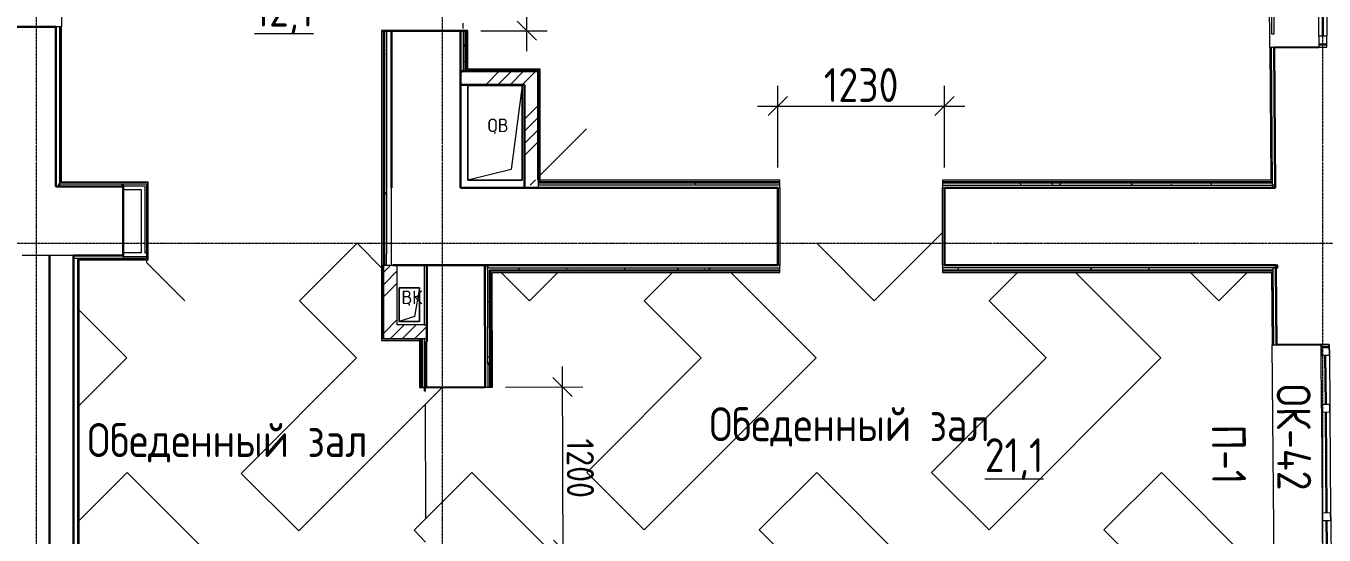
# Model space of a CAD drawing. Header units: millimetres. Extents: x 504091 to 2165846, y 135022 to 442887.
# Drawn here: x 1445923 to 1455509, y 322914 to 326668 of the extents above; entities that cross this region are included whole.
import ezdxf

# ---------------------------------------------------------------- set-up
doc = ezdxf.new("R2010")
doc.units = ezdxf.units.MM
doc.linetypes.add('ADSK_Линия сетки', pattern=[25, 20, -2.5, 0, -2.5])
doc.linetypes.add('осеваяX2', pattern=[4, 2.5, -0.5, 0.5, -0.5])
doc.layers.get('Defpoints').update_dxf_attribs({"color": 255})
for name, color, linetype, lineweight in [('_ Окна', 7, 'Continuous', 30), ('Аннотация', 7, 'Continuous', 9), ('Марки окон', 7, 'Continuous', 20), ('Марки помещений', 7, 'Continuous', 20), ('Обобщенные модели', 7, 'Continuous', 18), ('Окна', 7, 'Continuous', 18), ('Оси', 165, 'осеваяX2', 13), ('Перекрытие', 7, 'Continuous', 18), ('размеры', 7, 'Continuous', 9), ('Стены внутренние', 7, 'Continuous', 18), ('Стены наружные', 7, 'Continuous', 18), ('Стены несущие', 7, 'Continuous', 30), ('Стены отделка', 7, 'Continuous', 30), ('Стены штриховка', 7, 'Continuous', 18)]:
    doc.layers.add(name, color=color, linetype=linetype, lineweight=lineweight)
doc.layers.add('Линии', color=7, linetype='Continuous', lineweight=9, true_color=0x00a600)
doc.styles.add('GOST Common_1', font='GOST_Common.ttf', dxfattribs={"width": 0.9, "height": 250})
doc.styles.add('GOST Common_2', font='GOST_Common.ttf', dxfattribs={"width": 0.9, "height": 200})
doc.styles.add('GOST Common_4', font='GOST_Common.ttf', dxfattribs={"width": 0.9, "height": 200})
doc.styles.add('GOST Common_5', font='GOST_Common.ttf', dxfattribs={"height": 250})
doc.dimstyles.new('ADSK_Основной_2_5_мм', dxfattribs={"dimscale": 304.8, "dimtxt": 251.428749, "dimasz": 0.463911, "dimexe": 0.492126, "dimexo": 0.492126, "dimgap": 0.098425, "dimtad": 1, "dimdec": 3, "dimrnd": 0.001, "dimdsep": 46, "dimtxsty": 'GOST Common_1', "dimblk1": 'OBLIQUE', "dimblk2": 'OBLIQUE', "dimsah": 1, "dimcen": 0.09, "dimdle": 0.492126, "dimazin": 2, "dimtfac": 1, "dimtdec": 4, "dimtix": 1, "dimtmove": 0, "dimatfit": 3, "dimfxl": 0, "dimtvp": 1, "dimtolj": 1, "dimtzin": 0, "dimlwd": 20, "dimlwe": 20, "dimarcsym": 0})
doc.dimstyles.new('ADSK_Основной_2_мм', dxfattribs={"dimscale": 304.8, "dimtxt": 201.142999, "dimasz": 0.463911, "dimexe": 0.492126, "dimexo": 0.492126, "dimgap": 0.098425, "dimtad": 1, "dimrnd": 0.01, "dimdsep": 46, "dimtxsty": 'GOST Common_4', "dimblk1": 'OBLIQUE', "dimblk2": 'OBLIQUE', "dimsah": 1, "dimcen": 0.09, "dimdle": 0.492126, "dimazin": 2, "dimtfac": 1, "dimtdec": 4, "dimtix": 1, "dimtmove": 0, "dimatfit": 3, "dimfxl": 0, "dimtvp": 1, "dimtolj": 1, "dimtzin": 0, "dimlwd": 20, "dimlwe": 20, "dimarcsym": 0})
pattern_1 = [(45, (1368096.43, 304821.34), (-269.4077, 269.4077), []), (45, (1368186.23, 304821.34), (-269.4077, 269.4077), []), (45, (1368276.04, 304821.34), (-269.4077, 269.4077), []), (45, (1368365.84, 304821.34), (-269.4077, 269.4077), [])]
pattern_2 = [(0, (1400150.29, 304821.34), (406.4, 101.6), [33.528, -271.272, 33.528, -271.272, -1625.6]), (0, (1400150.29, 304821.34), (406.4, 101.6), [-609.6, 33.528, -576.072, 33.528, -271.272, -711.2]), (0, (1400150.29, 304821.34), (406.4, 101.6), [-1524, 33.528, -169.672, 33.528, -474.472]), (120, (1400302.69, 304872.14), (-291.18818, 301.15272), [33.528, -271.272, 33.528, -271.272, -1625.6]), (120, (1400302.69, 304872.14), (-291.18818, 301.15272), [-609.6, 33.528, -576.072, 33.528, -271.272, -711.2]), (120, (1400302.69, 304872.14), (-291.18818, 301.15272), [-1524, 33.528, -169.672, 33.528, -474.472]), (240, (1400353.49, 305075.34), (-115.21182, -402.75272), [33.528, -271.272, 33.528, -271.272, -1625.6]), (240, (1400353.49, 305075.34), (-115.21182, -402.75272), [-609.6, 33.528, -576.072, 33.528, -271.272, -711.2]), (240, (1400353.49, 305075.34), (-115.21182, -402.75272), [-1524, 33.528, -169.672, 33.528, -474.472])]

# ---------------------------------------------------------------- blocks, each defined once
blk = doc.blocks.new('окно трехпол с фрамугой - 1700-2320_h___нов_ ок42 ЕIW30-6531922-План 1-го этажа')
at = {"layer": '_ Окна', "lineweight": 18}
for p, q in [((-870, 75), (-870, 135)), ((-870, 135), (-790, 135)), ((-790, 135), (-790, 75)), ((-430, 75), (-430, 135)), ((-430, 135), (-370, 135)), ((-370, 135), (-370, 75)), ((370, 75), (370, 135)), ((370, 135), (430, 135)), ((430, 135), (430, 75)), ((790, 135), (790, 75)), ((870, 135), (790, 135)), ((870, 75), (870, 135)), ((-790, 75), (-870, 75)), ((-370, 75), (-430, 75)), ((430, 75), (370, 75)), ((790, 75), (870, 75))]:
    blk.add_line(p, q, dxfattribs=at)
at = {"layer": '_ Окна'}
for p, q in [((-850, 75), (-850, 135)), ((-790, 105), (-430, 105)), ((-370, 105), (370, 105)), ((430, 105), (790, 105)), ((850, 75), (850, 135))]:
    blk.add_line(p, q, dxfattribs=at)
at = {"layer": 'Окна'}
for p, q in [((-870, 135), (-870, 75)), ((-790, 135), (-870, 135)), ((-790, 135), (-430, 135)), ((-370, 135), (-430, 135)), ((-370, 135), (370, 135)), ((430, 135), (370, 135)), ((430, 135), (790, 135)), ((870, 135), (790, 135)), ((870, 75), (870, 135)), ((-870, 75), (-790, 75)), ((-430, 75), (-790, 75)), ((-430, 75), (-370, 75)), ((370, 75), (-370, 75)), ((370, 75), (430, 75)), ((790, 75), (430, 75)), ((790, 75), (870, 75))]:
    blk.add_line(p, q, dxfattribs=at)
blk = doc.blocks.new('окно трехпол с фрамугой - 1700-2320_h___нов_ ок42 ЕIW30-V40-План 1-го этажа')
at = {"layer": '_ Окна', "lineweight": 18}
for p, q in [((-870, 75), (-870, 135)), ((-870, 135), (-790, 135)), ((-790, 135), (-790, 75)), ((-430, 75), (-430, 135)), ((-430, 135), (-370, 135)), ((-370, 135), (-370, 75)), ((370, 75), (370, 135)), ((370, 135), (430, 135)), ((430, 135), (430, 75)), ((790, 135), (790, 75)), ((870, 135), (790, 135)), ((870, 75), (870, 135)), ((-790, 75), (-870, 75)), ((-370, 75), (-430, 75)), ((430, 75), (370, 75)), ((790, 75), (870, 75))]:
    blk.add_line(p, q, dxfattribs=at)
at = {"layer": '_ Окна'}
for p, q in [((-850, 75), (-850, 135)), ((-790, 105), (-430, 105)), ((-370, 105), (370, 105)), ((430, 105), (790, 105)), ((850, 75), (850, 135))]:
    blk.add_line(p, q, dxfattribs=at)
at = {"layer": 'Окна'}
for p, q in [((-870, 135), (-870, 75)), ((-790, 135), (-870, 135)), ((-790, 135), (-430, 135)), ((-370, 135), (-430, 135)), ((-370, 135), (370, 135)), ((430, 135), (370, 135)), ((430, 135), (790, 135)), ((870, 135), (790, 135)), ((870, 75), (870, 135)), ((-870, 75), (-790, 75)), ((-430, 75), (-790, 75)), ((-430, 75), (-370, 75)), ((370, 75), (-370, 75)), ((370, 75), (430, 75)), ((790, 75), (430, 75)), ((790, 75), (870, 75))]:
    blk.add_line(p, q, dxfattribs=at)
blk = doc.blocks.new('GM_Отверстие прямоугольное _в плите_ - Отверстие-6220624-План 1-го этажа')
at = {"layer": 'Обобщенные модели'}
for p, q in [((-200, -350), (-200, 350)), ((-200, 350), (200, 350)), ((200, 350), (-200, 350)), ((-200, 350), (-200, -350)), ((-120, 270), (200, 350)), ((200, 350), (200, -350)), ((200, -350), (200, 350)), ((-200, -350), (-120, 270)), ((200, -350), (-200, -350)), ((-200, -350), (200, -350))]:
    blk.add_line(p, q, dxfattribs=at)
for start, end in [(360, 180), (180, 360), (60, 165), (300, 360), (195, 270)]:
    blk.add_arc((0, 0), 2.5, start, end, dxfattribs=at)
blk = doc.blocks.new('GM_Отверстие прямоугольное _в плите_ - Отверстие-V54-План 1-го этажа')
at = {"layer": 'Обобщенные модели'}
for p, q in [((-75, -125), (-75, 125)), ((-75, 125), (75, 125)), ((75, 125), (-75, 125)), ((-75, 125), (-75, -125)), ((-37.5, 87.5), (75, 125)), ((75, 125), (75, -125)), ((75, -125), (75, 125)), ((-75, -125), (-37.5, 87.5)), ((75, -125), (-75, -125)), ((-75, -125), (75, -125))]:
    blk.add_line(p, q, dxfattribs=at)
for start, end in [(360, 180), (180, 360), (60, 165), (300, 360), (195, 270)]:
    blk.add_arc((0, 0), 2.5, start, end, dxfattribs=at)
blk = doc.blocks.new('_Oblique')
at = {"color": 0, "linetype": 'ByBlock', "lineweight": -2}
blk.add_line((-0.5, -0.5), (0.5, 0.5), dxfattribs=at)
blk = doc.blocks.new('*D2784')
at = {"layer": 'Defpoints', "color": 0, "lineweight": 20, "transparency": 16777216}
for p in [(1449313.3, 324004), (1449884.9, 324005.8), (1449316.9, 322804)]:
    blk.add_point(p, dxfattribs=at)
at = {"layer": 'размеры', "color": 0, "transparency": 16777216}
for p, q in [((1449889, 322655.8), (1449884.4, 324155.8)), ((1449463.3, 324004.5), (1450034.9, 324006.2)), ((1449466.9, 322804.5), (1450038.5, 322806.2))]:
    blk.add_line(p, q, dxfattribs=at)
at = {"layer": 'размеры', "color": 0, "transparency": 16777216, "xscale": 141.4, "yscale": 141.4, "zscale": 141.4}
for p, rotation in [((1449884.9, 324005.8), 90.17452279560375), ((1449888.5, 322805.8), 270.1745227956038)]:
    blk.add_blockref('_Oblique', p, dxfattribs=dict(at, rotation=rotation))
at = {"layer": 'размеры', "color": 0, "lineweight": 20, "transparency": 16777216, "insert": (1450016.7, 323406.2), "char_height": 200, "width": 560.473, "attachment_point": 5, "rotation": 270.17452, "style": 'GOST Common_4'}
blk.add_mtext('\\A1;1200', dxfattribs=at)
blk = doc.blocks.new('*D2785')
at = {"layer": 'Defpoints', "color": 0, "lineweight": 20, "transparency": 16777216}
for p in [(1449131.2, 327863.8), (1449621.7, 327863.8), (1449131.2, 326633.8)]:
    blk.add_point(p, dxfattribs=at)
at = {"layer": 'размеры', "color": 0, "transparency": 16777216}
for p, q in [((1449621.7, 326483.8), (1449621.7, 328013.8)), ((1449281.2, 327863.8), (1449771.7, 327863.8)), ((1449281.2, 326633.8), (1449771.7, 326633.8))]:
    blk.add_line(p, q, dxfattribs=at)
at = {"layer": 'размеры', "color": 0, "transparency": 16777216, "xscale": 141.4, "yscale": 141.4, "zscale": 141.4}
for p, rotation in [((1449621.7, 327863.8), 90), ((1449621.7, 326633.8), 270)]:
    blk.add_blockref('_Oblique', p, dxfattribs=dict(at, rotation=rotation))
at = {"layer": 'размеры', "color": 0, "lineweight": 20, "transparency": 16777216, "insert": (1449491.7, 327248.8), "char_height": 200, "width": 560.473, "attachment_point": 5, "rotation": 90, "style": 'GOST Common_4'}
blk.add_mtext('\\A1;1230', dxfattribs=at)
blk = doc.blocks.new('*D2706')
at = {"layer": 'Defpoints', "color": 0, "lineweight": 20, "transparency": 16777216}
for p in [(1452705.3, 326077.8), (1451475.3, 325475.4), (1452705.3, 325475.4)]:
    blk.add_point(p, dxfattribs=at)
at = {"layer": 'размеры', "color": 0, "transparency": 16777216}
for p, q in [((1451475.3, 325625.4), (1451475.3, 326227.8)), ((1452705.3, 325625.4), (1452705.3, 326227.8)), ((1451325.3, 326077.8), (1452855.3, 326077.8))]:
    blk.add_line(p, q, dxfattribs=at)
at = {"layer": 'размеры', "color": 0, "transparency": 16777216, "xscale": 141.4, "yscale": 141.4, "zscale": 141.4, "rotation": 180}
blk.add_blockref('_Oblique', (1451475.3, 326077.8), dxfattribs=at)
at = {"layer": 'размеры', "color": 0, "transparency": 16777216, "xscale": 141.4, "yscale": 141.4, "zscale": 141.4}
blk.add_blockref('_Oblique', (1452705.3, 326077.8), dxfattribs=at)
at = {"layer": 'размеры', "color": 0, "lineweight": 20, "transparency": 16777216, "insert": (1452090.3, 326232.8), "char_height": 250, "width": 700.591, "attachment_point": 5, "style": 'GOST Common_1'}
blk.add_mtext('\\A1;1230', dxfattribs=at)

msp = doc.modelspace()

# ---------------------------------------------------------------- hatches: boundary and pattern name
at = {"layer": 'Стены внутренние', "lineweight": 9}
h = msp.add_hatch(dxfattribs=at)
h.set_pattern_fill('FP_12', color=256, style=0, pattern_type=2)
h.set_pattern_definition([(0, (1400133.47, 304821.34), (406.4, 101.6), [33.528, -271.272, 33.528, -271.272, -1625.6]), (0, (1400133.47, 304821.34), (406.4, 101.6), [-609.6, 33.528, -576.072, 33.528, -271.272, -711.2]), (0, (1400133.47, 304821.34), (406.4, 101.6), [-1524, 33.528, -169.672, 33.528, -474.472]), (120, (1400285.87, 304872.14), (-291.18818, 301.15272), [33.528, -271.272, 33.528, -271.272, -1625.6]), (120, (1400285.87, 304872.14), (-291.18818, 301.15272), [-609.6, 33.528, -576.072, 33.528, -271.272, -711.2]), (120, (1400285.87, 304872.14), (-291.18818, 301.15272), [-1524, 33.528, -169.672, 33.528, -474.472]), (240, (1400336.67, 305075.34), (-115.21182, -402.75272), [33.528, -271.272, 33.528, -271.272, -1625.6]), (240, (1400336.67, 305075.34), (-115.21182, -402.75272), [-609.6, 33.528, -576.072, 33.528, -271.272, -711.2]), (240, (1400336.67, 305075.34), (-115.21182, -402.75272), [-1524, 33.528, -169.672, 33.528, -474.472])])
h.paths.add_polyline_path([(1448584.3579, 324887.9019), (1448584.3579, 326648.8492), (1448569.3579, 326648.8492), (1448569.3579, 324887.9019)])
h.paths.add_polyline_path([(1448569.3579, 327848.8492), (1448584.3579, 327848.8492), (1448584.3579, 330451.3445), (1448569.3579, 330451.3445), (1448569.3579, 327863.8492)])
h = msp.add_hatch(dxfattribs=at)
h.set_pattern_fill('FP_12', color=256, style=0, pattern_type=2)
h.set_pattern_definition(pattern_2)
h.paths.add_polyline_path([(1449166.1787, 326334.3953), (1449166.1787, 326649.4627), (1449151.1787, 326648.8492), (1449151.1787, 326334.3953)])
h = msp.add_hatch(dxfattribs=at)
h.set_pattern_fill('FP_12', color=256, style=0, pattern_type=2)
h.set_pattern_definition(pattern_2)
h.paths.add_polyline_path([(1455128.428, 325495.4019), (1455128.5485, 325495.5008), (1455128.428, 325510.4019), (1452690.2939, 325510.4019), (1452690.2939, 325495.4019), (1455120.3485, 325495.4019)])
h.paths.add_polyline_path([(1450414.6967, 325495.4019), (1451490.2939, 325495.4677), (1451490.2939, 325510.4019), (1449704.7897, 325510.4019), (1449704.7897, 325495.4019), (1450064.8945, 325495.4019)])
h = msp.add_hatch(dxfattribs=at)
h.set_pattern_fill('FP_12', color=256, style=0, pattern_type=2)
h.set_pattern_definition(pattern_2)
h.paths.add_polyline_path([(1455080.1066, 324870.4019), (1455133.6041, 324870.4019), (1455133.4851, 324885.1174), (1455102.9128, 324885.4019), (1452690.2939, 324885.4019), (1452690.2939, 324870.4019), (1454960.8865, 324870.4019)])
h.paths.add_polyline_path([(1450240.9262, 324870.4019), (1451490.2939, 324870.4019), (1451490.2939, 324885.4019), (1449330.5692, 324885.4019), (1449330.6758, 324870.4019), (1450075.634, 324870.4019)])
h = msp.add_hatch(dxfattribs=at)
h.set_pattern_fill('FP_12', color=256, style=0, pattern_type=2)
h.set_pattern_definition(pattern_2)
h.paths.add_polyline_path([(1449356.6082, 321261.3441), (1449351.9088, 322804.1338), (1449336.9091, 322804.0272), (1449341.6081, 321261.3441)])
h.paths.add_polyline_path([(1449333.2537, 324004.0825), (1449348.2536, 324004.1282), (1449345.615, 324870.4019), (1449330.6149, 324870.4019), (1449333.2537, 324004.1282)])
h = msp.add_hatch(dxfattribs=at)
h.set_pattern_fill('FP_12', color=256, style=0, pattern_type=2)
h.set_pattern_definition(pattern_2)
h.paths.add_polyline_path([(1448848.3623, 321958.2656), (1448863.3623, 321958.2656), (1448863.3623, 322802.6814), (1448848.3623, 322802.6814), (1448848.3623, 321992.591)])
h.paths.add_polyline_path([(1448848.3623, 324002.6814), (1448863.3623, 324003.0531), (1448863.3623, 324375.4946), (1448848.3623, 324375.4946), (1448848.3623, 324003.0531)])
at = {"layer": 'Стены штриховка'}
h = msp.add_hatch(dxfattribs=at)
h.set_pattern_fill('ANSI34', color=256, scale=20)
h.set_pattern_definition(pattern_1)
h.paths.add_polyline_path([(1449704.7897, 326334.3953), (1449131.1787, 326334.3953), (1449131.1787, 326234.3953), (1449604.7897, 326234.3953), (1449604.7897, 325475.4019), (1449626.1896, 325475.4019), (1449704.7897, 325554.002)])
h = msp.add_hatch(dxfattribs=at)
h.set_pattern_fill('ANSI34', color=256, scale=20)
h.set_pattern_definition(pattern_1)
h.paths.add_polyline_path([(1448664.3579, 324905.4019), (1448564.3579, 324905.4019), (1448564.3579, 324363.4946), (1448883.3623, 324363.4946), (1448883.3623, 324463.4946), (1448863.3623, 324463.4946), (1448664.3579, 324463.4946)])

# ---------------------------------------------------------------- linework, layer by layer
at = {"layer": 'Линии', "color": 1, "lineweight": 30, "true_color": 0xff0000}
msp.add_line((1446095.2939, 317472.0006), (1446095.2939, 324975.2688), dxfattribs=at)
at = {"layer": 'Оси', "linetype": 'ADSK_Линия сетки'}
for p, q in [((1445999.8592, 300469.847), (1445999.8592, 349044.3426)), ((1448999.8592, 300469.847), (1448999.8592, 349044.3426)), ((1455499.8592, 300469.847), (1455499.8592, 349044.3426)), ((1390035.5654, 325066.3441), (1456265.2939, 325066.3441))]:
    msp.add_line(p, q, dxfattribs=at)
at = {"layer": 'Перекрытие', "color": 7, "true_color": 0xffffff}
for p, q in [((1449151.1787, 326649.4627), (1449151.1787, 326690.3762)), ((1450061.3589, 325910.5712), (1449719.7897, 325569.002)), ((1449685.1829, 325534.3953), (1449646.1896, 325495.4019)), ((1452690.2939, 325145.3936), (1452690.2939, 325475.1262)), ((1448367.8382, 325065.5786), (1447943.5741, 324641.3146)), ((1448561.3579, 324872.0589), (1448367.8382, 325065.5786)), ((1451761.9507, 325065.5786), (1452186.2148, 324641.3146)), ((1452186.2148, 324641.3146), (1452690.2939, 325145.3936)), ((1446812.7939, 324943.2688), (1446812.7939, 324923.5666)), ((1446812.7939, 324923.5666), (1447095.046, 324641.3146)), ((1449431.5431, 324850.4019), (1449640.6304, 324641.3146)), ((1449640.6304, 324641.3146), (1449849.7177, 324850.4019)), ((1450698.2458, 324850.4019), (1450489.1585, 324641.3146)), ((1451758.4152, 324220.586), (1451128.5994, 324850.4019)), ((1453243.8302, 324850.4019), (1453034.7429, 324641.3146)), ((1454303.9996, 324220.586), (1453674.1838, 324850.4019)), ((1454522.7119, 324850.4019), (1454731.7992, 324641.3146)), ((1454731.7992, 324641.3146), (1454940.8865, 324850.4019)), ((1447943.5741, 324641.3146), (1448364.3026, 324220.586)), ((1450489.1585, 324641.3146), (1450909.8871, 324220.586)), ((1453034.7429, 324641.3146), (1453455.4715, 324220.586)), ((1446667.2464, 324220.586), (1446315.4827, 324572.3497)), ((1446315.4827, 323868.8223), (1446667.2464, 324220.586)), ((1448364.3026, 324220.586), (1447511.7082, 323367.9916)), ((1450909.8871, 324220.586), (1450064.8945, 323375.5934)), ((1450489.1585, 322951.3293), (1451758.4152, 324220.586)), ((1453455.4715, 324220.586), (1452610.4789, 323375.5934)), ((1453034.7429, 322951.3293), (1454303.9996, 324220.586)), ((1447938.2097, 322945.9649), (1448995.2979, 324003.0531)), ((1448863.3623, 324002.6512), (1448828.3623, 324002.5446)), ((1446670.7819, 323375.5934), (1446315.4827, 323020.2942)), ((1447513.1201, 322533.2552), (1446670.7819, 323375.5934)), ((1447511.7082, 323367.9916), (1447938.2097, 322945.9649)), ((1449216.3663, 323375.5934), (1448789.6796, 322948.9067)), ((1450061.3589, 322530.6008), (1449216.3663, 323375.5934)), ((1450064.8945, 323375.5934), (1450489.1585, 322951.3293)), ((1451761.9507, 323375.5934), (1451337.6867, 322951.3293)), ((1452606.9433, 322530.6008), (1451761.9507, 323375.5934)), ((1452610.4789, 323375.5934), (1453034.7429, 322951.3293)), ((1454307.5351, 323375.5934), (1453883.2711, 322951.3293)), ((1455092.6732, 322590.4554), (1454307.5351, 323375.5934)), ((1451337.6867, 322951.3293), (1451758.4152, 322530.6008)), ((1453883.2711, 322951.3293), (1454303.9996, 322530.6008)), ((1448789.6796, 322948.9067), (1448873.7499, 322862.3639))]:
    msp.add_line(p, q, dxfattribs=at)
at = {"layer": 'Перекрытие'}
for p, q in [((1446640.5034, 325505.2688), (1446640.5034, 325501.3441)), ((1451490.2939, 325475.4019), (1451490.2939, 324905.4019)), ((1452690.2939, 324905.4019), (1452690.2939, 325475.4019)), ((1448549.3579, 324905.4019), (1448631.0299, 324905.4019)), ((1448876.7624, 323035.9895), (1448873.6831, 323881.4383))]:
    msp.add_line(p, q, dxfattribs=at)
at = {"layer": 'Стены внутренние', "color": 8, "true_color": 0x7f7f7f}
msp.add_line((1446273.4827, 324975.2688), (1445893.4827, 324975.2688), dxfattribs=at)
at = {"layer": 'Стены наружные'}
for p, q in [((1446184.1479, 328452.1949), (1446184.1479, 326662.1949)), ((1455108.3489, 326509.2847), (1455094.3762, 328236.9343)), ((1455140.0433, 322590.4554), (1455126.0897, 324315.7308))]:
    msp.add_line(p, q, dxfattribs=at)
at = {"layer": 'Стены несущие'}
for p, q in [((1446142.1479, 326662.1949), (1445762.1479, 326662.1949)), ((1446142.1479, 325485.2067), (1446142.1479, 326662.1949)), ((1446142.1479, 326662.1949), (1446142.1479, 325485.2067)), ((1449186.1787, 326633.8492), (1448549.3579, 326633.8492)), ((1448621.1787, 326633.8492), (1448621.1787, 325475.4019)), ((1449131.1787, 325475.4019), (1449131.1787, 326633.8492)), ((1455469.6177, 326512.2065), (1455140.3478, 326509.5435)), ((1455140.3478, 326509.5435), (1455140.3478, 326509.5435)), ((1455148.7061, 325476.0893), (1455140.3478, 326509.5435)), ((1449704.7897, 326334.3953), (1449131.1787, 326334.3953)), ((1449704.7897, 325534.3953), (1449704.7897, 326334.3953)), ((1449131.1787, 326234.3953), (1449604.7897, 326234.3953)), ((1449604.7897, 326234.3953), (1449604.7897, 325475.4019)), ((1446142.1479, 325485.2688), (1446640.5034, 325485.2688)), ((1446640.5034, 324975.2688), (1446640.5034, 325485.2688)), ((1451475.2939, 325475.4019), (1449131.1787, 325475.4019)), ((1451475.2939, 324905.4019), (1451475.2939, 325475.4019)), ((1455147.9923, 325475.4019), (1452705.2939, 325475.4019)), ((1452705.2939, 325475.4019), (1452705.2939, 324905.4019)), ((1455148.7061, 325476.0893), (1455147.9868, 325476.0834)), ((1455147.9868, 325476.0834), (1455147.9923, 325475.4019)), ((1446273.4827, 324975.2688), (1446640.5034, 324975.2688)), ((1446273.4827, 317521.0156), (1446273.4827, 324975.2688)), ((1448631.0299, 324905.4019), (1451475.2939, 324905.4019)), ((1448883.3623, 324463.4946), (1448883.3623, 324902.9748)), ((1448883.3623, 324902.9748), (1448883.3623, 324341.593)), ((1449313.2538, 324004.0216), (1449310.5116, 324904.2759)), ((1452705.2939, 324905.4019), (1455152.6023, 324905.4019)), ((1455152.6023, 324905.4019), (1455152.7651, 324885.2733)), ((1455152.7651, 324885.2733), (1455153.4844, 324885.2791)), ((1455153.4844, 324885.2791), (1455158.0887, 324315.9896)), ((1448872.2236, 324341.5591), (1448873.2558, 324002.6814)), ((1455158.0887, 324315.9896), (1455487.3585, 324318.6526)), ((1448873.2558, 324002.6814), (1449313.2538, 324004.0216))]:
    msp.add_line(p, q, dxfattribs=at)
at = {"layer": 'Стены отделка', "lineweight": 9}
for p, q in [((1455098.2049, 329247.3154), (1455119.5304, 326610.537)), ((1455139.5297, 326610.6987), (1455125.4576, 328350.6418)), ((1446184.1479, 326662.1949), (1446142.1479, 326662.1949)), ((1446184.1479, 325517.2688), (1446184.1479, 326662.1949)), ((1448549.3579, 326633.8492), (1448549.3579, 324905.4019)), ((1448621.1787, 324905.4019), (1448621.1787, 326629.0718)), ((1449151.1787, 326628.0677), (1449151.1787, 326334.3953)), ((1449186.1787, 326349.3953), (1449186.1787, 326633.8492)), ((1455119.5304, 326610.537), (1455139.5297, 326610.6987)), ((1455140.3478, 326509.5435), (1455108.3489, 326509.2847)), ((1455108.3489, 326509.2847), (1455116.2658, 325530.4019)), ((1449719.7897, 326349.3953), (1449186.1787, 326349.3953)), ((1449719.7897, 325530.4019), (1449719.7897, 326349.3953)), ((1446142.1479, 325485.2067), (1446172.1479, 325485.2067)), ((1446162.1479, 325505.2688), (1446162.1479, 325485.2688)), ((1446162.1479, 325505.2688), (1446812.7939, 325505.2688)), ((1446172.1479, 325485.2067), (1446172.1479, 325505.2688)), ((1446822.7939, 325517.2688), (1446184.1479, 325517.2688)), ((1446632.2956, 325485.2688), (1446632.2956, 325505.2688)), ((1446812.7939, 325501.3441), (1446640.5034, 325501.3441)), ((1446640.5034, 325501.3441), (1446640.5034, 325485.2688)), ((1446640.5034, 325461.3441), (1446772.7939, 325461.3441)), ((1446772.7939, 325461.3441), (1446772.7939, 324995.2688)), ((1446812.7939, 325505.2688), (1446812.7939, 324955.2688)), ((1446824.7939, 324945.2688), (1446824.7939, 325515.2688)), ((1449704.7897, 325534.3953), (1449704.7897, 325475.4019)), ((1451490.2939, 325530.4019), (1449719.7897, 325530.4019)), ((1451475.2939, 325475.4019), (1451490.2939, 325475.4019)), ((1451490.2939, 325475.4019), (1451490.2939, 325530.4019)), ((1452690.2939, 325530.4019), (1452690.2939, 325475.4019)), ((1455116.2658, 325530.4019), (1452690.2939, 325530.4019)), ((1452690.2939, 325475.4019), (1455150.2939, 325475.4019)), ((1455150.2939, 325495.4019), (1455128.5493, 325495.4019)), ((1455128.5493, 325495.4019), (1455128.7068, 325475.9275)), ((1455128.7068, 325475.9275), (1455147.9868, 325476.0834)), ((1455150.2939, 325475.4019), (1455150.2939, 325495.4019)), ((1446772.7939, 324995.2688), (1446640.5034, 324995.2688)), ((1446640.5034, 324975.2688), (1446640.5034, 324955.2688)), ((1448584.3579, 324905.4019), (1448584.3579, 324984.4906)), ((1446273.4827, 324955.2688), (1446812.7939, 324955.2688)), ((1446303.4827, 324955.2688), (1446303.4827, 321722.5156)), ((1446315.4827, 324943.2688), (1446822.7939, 324943.2688)), ((1446315.4827, 321722.5156), (1446315.4827, 324943.2688)), ((1448549.3579, 324905.4019), (1448549.3579, 324348.4946)), ((1448564.3579, 324363.4946), (1448564.3579, 324905.4019)), ((1448664.3579, 324463.4946), (1448664.3579, 324905.4019)), ((1448863.3623, 324905.4019), (1448863.3623, 324463.4946)), ((1448883.3623, 324902.9748), (1448883.3623, 324905.4019)), ((1449330.5081, 324905.4575), (1449310.5082, 324905.3966)), ((1449310.5082, 324905.3966), (1449313.2538, 324004.0216)), ((1449330.6149, 324870.4019), (1449330.5081, 324905.4575)), ((1449333.9527, 324885.4019), (1449330.5692, 324885.4019)), ((1451490.2939, 324905.4019), (1449333.9527, 324905.4019)), ((1449333.9527, 324905.4019), (1449333.9527, 324885.4019)), ((1451490.2939, 324850.4019), (1451490.2939, 324905.4019)), ((1455168.323, 324905.4019), (1452690.2939, 324905.4019)), ((1452690.2939, 324905.4019), (1452690.2939, 324850.4019)), ((1455133.4828, 324885.4019), (1455168.323, 324885.4019)), ((1455133.4851, 324885.1174), (1455133.4828, 324885.4019)), ((1455152.7651, 324885.2733), (1455133.4851, 324885.1174)), ((1455168.323, 324885.4019), (1455168.323, 324905.4019)), ((1449365.676, 324850.4019), (1451490.2939, 324850.4019)), ((1449368.2535, 324004.1891), (1449365.676, 324850.4019)), ((1452690.2939, 324850.4019), (1455121.7655, 324850.4019)), ((1455121.7655, 324850.4019), (1455126.0897, 324315.7308)), ((1448863.3623, 324463.4946), (1448664.3579, 324463.4946)), ((1448549.3579, 324348.4946), (1448828.3623, 324348.4946)), ((1448564.3579, 324363.4946), (1448883.3623, 324363.4946)), ((1448828.3623, 324363.4946), (1448828.3623, 324002.6814)), ((1448883.3623, 324002.7121), (1448883.3623, 324341.593)), ((1449332.2215, 324342.9602), (1449333.2537, 324004.0825)), ((1455126.0897, 324315.7308), (1455158.0887, 324315.9896)), ((1449313.2538, 324004.0216), (1449368.2535, 324004.1891)), ((1448828.3623, 324002.6814), (1448863.3623, 324002.6814)), ((1448863.3623, 324002.6814), (1448863.3623, 323976.3258)), ((1448863.3623, 323976.3258), (1448873.3361, 323976.3258)), ((1448873.3361, 323976.3258), (1448873.2558, 324002.6814)), ((1448873.2558, 324002.6814), (1448873.2558, 324002.6814))]:
    msp.add_line(p, q, dxfattribs=at)
at = {"layer": 'Стены штриховка'}
for p, q in [((1446172.1479, 325505.2688), (1446172.1479, 326662.1949)), ((1446182.1479, 325515.2688), (1446182.1479, 326662.1949)), ((1448560.3579, 326633.8492), (1448560.3579, 324905.4019)), ((1448569.3579, 326633.8492), (1448569.3579, 324905.4019)), ((1448584.3579, 326629.0718), (1448584.3579, 324984.4906)), ((1449151.1787, 326628.0677), (1449151.1787, 326633.8492)), ((1449166.1787, 326334.3953), (1449166.1787, 326633.8492)), ((1449175.1787, 326340.3953), (1449175.1787, 326633.8492)), ((1455110.3488, 326509.3009), (1455118.2659, 325530.4019)), ((1455128.5493, 325495.4019), (1455120.3485, 326509.3817)), ((1449710.7897, 326340.3953), (1449175.1787, 326340.3953)), ((1449710.7897, 325519.4019), (1449710.7897, 326340.3953)), ((1446824.7939, 325515.2688), (1446182.1479, 325515.2688)), ((1446640.5034, 325488.3441), (1446799.7939, 325488.3441)), ((1446799.7939, 325488.3441), (1446799.7939, 324995.2688)), ((1446822.7939, 324943.2688), (1446822.7939, 325517.2688)), ((1446824.7939, 325517.2688), (1446822.7939, 325517.2688)), ((1446824.7939, 325515.2688), (1446824.7939, 325517.2688)), ((1451490.2939, 325510.4019), (1449704.7897, 325510.4019)), ((1451490.2939, 325495.4019), (1449704.7897, 325495.4019)), ((1449710.7897, 325530.4019), (1449719.7897, 325530.4019)), ((1451490.2939, 325519.4019), (1449710.7897, 325519.4019)), ((1455128.3552, 325519.4019), (1452690.2939, 325519.4019)), ((1455128.428, 325510.4019), (1452690.2939, 325510.4019)), ((1452690.2939, 325495.4019), (1455128.5493, 325495.4019)), ((1455128.2662, 325530.4019), (1455116.2658, 325530.4019)), ((1446640.5034, 324968.2688), (1446812.7939, 324968.2688)), ((1446799.7939, 324995.2688), (1446812.7939, 324995.2688)), ((1446313.4827, 324945.2688), (1446824.7939, 324945.2688)), ((1446313.4827, 321722.5156), (1446313.4827, 324945.2688)), ((1446822.7939, 324943.2688), (1446824.7939, 324943.2688)), ((1446824.7939, 324943.2688), (1446824.7939, 324945.2688)), ((1448558.3579, 324357.4946), (1448558.3579, 324905.4019)), ((1449330.6149, 324870.4019), (1449332.2215, 324342.9602)), ((1449333.9527, 324885.4019), (1451490.2939, 324885.4019)), ((1449345.615, 324870.4019), (1451490.2939, 324870.4019)), ((1449348.2536, 324004.1282), (1449345.615, 324870.4019)), ((1455133.4828, 324885.4019), (1452690.2939, 324885.4019)), ((1452690.2939, 324870.4019), (1455133.6041, 324870.4019)), ((1455138.0893, 324315.8278), (1455133.4851, 324885.1174)), ((1449354.6424, 324861.4019), (1451490.2939, 324861.4019)), ((1449357.2536, 324004.1556), (1449354.6424, 324861.4019)), ((1452690.2939, 324861.4019), (1455133.6769, 324861.4019)), ((1455121.7655, 324850.4019), (1455133.7659, 324850.4019)), ((1455123.7655, 324850.4019), (1455128.0897, 324315.7469)), ((1448863.3623, 324463.4946), (1448883.3623, 324463.4946)), ((1448828.3623, 324357.4946), (1448558.3579, 324357.4946)), ((1448839.3623, 324363.4946), (1448839.3623, 324002.6814)), ((1448848.3623, 324363.4946), (1448848.3623, 324002.6814)), ((1448863.3623, 324363.4946), (1448863.3623, 324002.6814))]:
    msp.add_line(p, q, dxfattribs=at)

# ---------------------------------------------------------------- block references
at = {"layer": 'Обобщенные модели', "rotation": 180}
for name, p in [('GM_Отверстие прямоугольное _в плите_ - Отверстие-6220624-План 1-го этажа', (1449386.1787, 325880.2688)), ('GM_Отверстие прямоугольное _в плите_ - Отверстие-V54-План 1-го этажа', (1448753.3623, 324613.2656))]:
    msp.add_blockref(name, p, dxfattribs=at)
at = {"layer": 'Окна', "rotation": 270.4633818725635}
for name, p in [('окно трехпол с фрамугой - 1700-2320_h___нов_ ок42 ЕIW30-6531922-План 1-го этажа', (1455387.584, 327381.5715)), ('окно трехпол с фрамугой - 1700-2320_h___нов_ ок42 ЕIW30-V40-План 1-го этажа', (1455419.397, 323448.0745))]:
    msp.add_blockref(name, p, dxfattribs=at)

# ---------------------------------------------------------------- texts
at = {"layer": 'Аннотация', "color": 251, "lineweight": 9, "true_color": 0x4b4b4b, "char_height": 100, "width": 156.348, "attachment_point": 1, "line_spacing_factor": 1.022766, "style": 'GOST Common_5'}
for s, insert in [('\\pt360,720,1080,1440,1800,2160,2520,2880,3240,3600,3960,4320,4680,5040,5400,5760,6120,6480,6840,7200,7560,7920,8280,8640,9000,9360,9720,10080,10440,10800,11160,11520;ОВ', (1449331.6782, 325985.5271)), ('\\pt360,720,1080,1440,1800,2160,2520,2880,3240,3600,3960,4320,4680,5040,5400,5760,6120,6480,6840,7200,7560,7920,8280,8640,9000,9360,9720,10080,10440,10800,11160,11520;ВК', (1448695.1956, 324717.3502))]:
    msp.add_mtext(s, dxfattribs=dict(at, insert=insert))
at = {"layer": 'Марки окон', "lineweight": 9, "char_height": 250, "attachment_point": 5, "rotation": 270.46338187, "line_spacing_factor": 1.022766, "style": 'GOST Common_2'}
for s, insert, width in [('\\pt450,900,1350,1800,2250,2700,3150,3600,4050,4500,4950,5400,5850,6300,6750,7200,7650,8100,8550,9000,9450,9900,10350,10800,11250,11700,12150,12600,13050,13500,13950,14400;ОК-42', (1455285.9361, 323635.2599), 863.1), ('\\pt450,900,1350,1800,2250,2700,3150,3600,4050,4500,4950,5400,5850,6300,6750,7200,7650,8100,8550,9000,9450,9900,10350,10800,11250,11700,12150,12600,13050,13500,13950,14400;П-1', (1454805.3781, 323508.9693), 458.1)]:
    msp.add_mtext(s, dxfattribs=dict(at, insert=insert, width=width))
at = {"layer": 'Марки помещений', "lineweight": 9, "char_height": 250, "attachment_point": 5, "line_spacing_factor": 1.022766, "style": 'GOST Common_2'}
for s, insert, width in [('\\pt450,900,1350,1800,2250,2700,3150,3600,4050,4500,4950,5400,5850,6300,6750,7200,7650,8100,8550,9000,9450,9900,10350,10800,11250,11700,12150,12600,13050,13500,13950,14400;{\\L12,1}', (1447827.9907, 326759.6208), 470.7), ('\\pt450,900,1350,1800,2250,2700,3150,3600,4050,4500,4950,5400,5850,6300,6750,7200,7650,8100,8550,9000,9450,9900,10350,10800,11250,11700,12150,12600,13050,13500,13950,14400;Обеденный зал', (1452004.1623, 323711.314), 2053.8), ('\\pt450,900,1350,1800,2250,2700,3150,3600,4050,4500,4950,5400,5850,6300,6750,7200,7650,8100,8550,9000,9450,9900,10350,10800,11250,11700,12150,12600,13050,13500,13950,14400;Обеденный зал', (1447409.8192, 323594.3151), 2053.8), ('\\pt450,900,1350,1800,2250,2700,3150,3600,4050,4500,4950,5400,5850,6300,6750,7200,7650,8100,8550,9000,9450,9900,10350,10800,11250,11700,12150,12600,13050,13500,13950,14400;{\\L21,1}', (1453220.169, 323473.7985), 470.7)]:
    msp.add_mtext(s, dxfattribs=dict(at, insert=insert, width=width))

# ---------------------------------------------------------------- dimensions: what is measured, and where the dimension line sits
at = {"layer": 'размеры', "lineweight": 20}
for base, p1, p2, angle, override, picture, middle in [((1449621.6593, 327863.8492), (1449131.1787, 326633.8492), (1449131.1787, 327863.8492), 90, {"dimpost": '<>', "dimfxl": 1230, "dimlwd": 65535, "dimlwe": 65535}, '*D2785', (1449491.6593, 327248.8492)), ((1449884.8791, 324005.7628), (1449316.909, 322804.0272), (1449313.2538, 324004.0216), 270.1745228, {"dimpost": '<>', "dimfxl": 1200, "dimlwd": 65535, "dimlwe": 65535}, '*D2784', (1450016.7061, 323406.1615))]:
    dim = msp.add_linear_dim(base=base, p1=p1, p2=p2, angle=angle, dimstyle='ADSK_Основной_2_мм', override=override, dxfattribs=at)
    dim.commit()
    dim.dimension.update_dxf_attribs({"geometry": picture, "text_midpoint": middle})
dim = msp.add_linear_dim(base=(1452705.2939, 326077.7719), p1=(1451475.2939, 325475.4019), p2=(1452705.2939, 325475.4019), dimstyle='ADSK_Основной_2_5_мм', override={"dimpost": '<>', "dimfxl": 1230, "dimlwd": 65535, "dimlwe": 65535}, dxfattribs=at)
dim.commit()
dim.dimension.update_dxf_attribs({"geometry": '*D2706', "text_midpoint": (1452090.2939, 326232.7719)})

doc.saveas('drawing.dxf')
